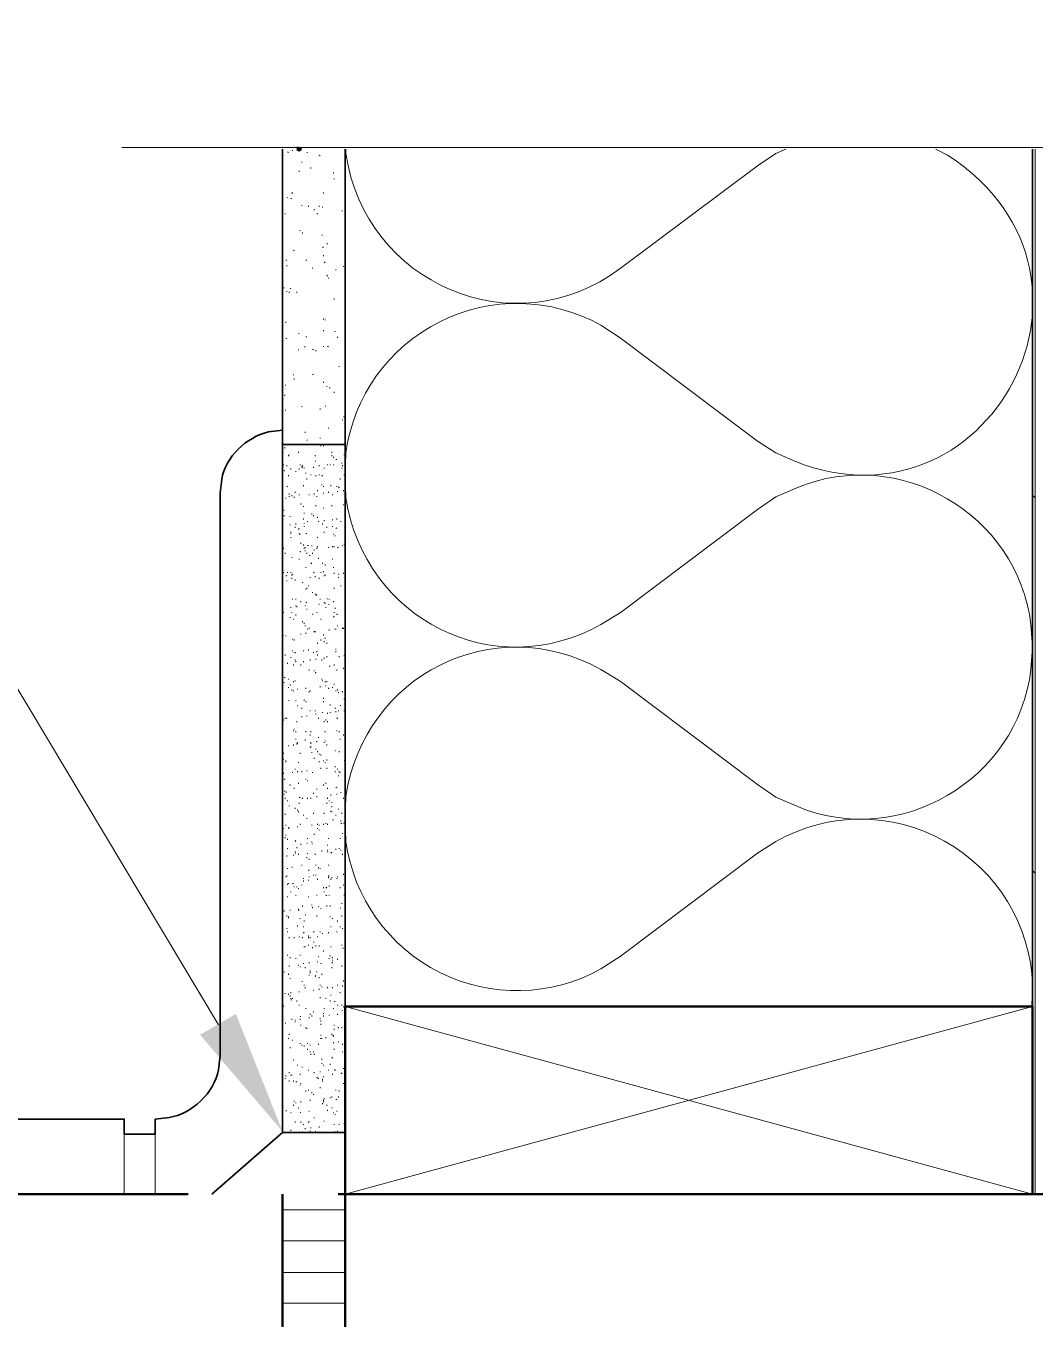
# Model space of a CAD drawing. Header units: inches. Extents: x 5 to 516, y -193 to 129.
# Drawn here: x 344.05 to 344.722, y -11.463 to -10.601 of the extents above; entities that cross this region are included whole.
import ezdxf

# ---------------------------------------------------------------- set-up
doc = ezdxf.new("R2010")
doc.units = ezdxf.units.IN
doc.header["$MEASUREMENT"] = 0
doc.linetypes.add('PDF_IMPORT', pattern=[1, 0.8, -0.2])
doc.layers.add('PDF6_Geometry', color=7, linetype='Continuous')
doc.layers.add('PDF6_Solid Fills', color=7, linetype='Continuous')

msp = doc.modelspace()

# ---------------------------------------------------------------- hatches: boundary and pattern name
at = {"layer": 'PDF6_Solid Fills', "transparency": 33554559}
h = msp.add_hatch(color=256, dxfattribs=at)
h.paths.add_polyline_path([(344.2301461, -10.6839161), (344.2312561, -10.6822488), (344.230145, -10.6822488)])
h.paths.add_polyline_path([(344.2312572, -10.6822495), (344.2301461, -10.6839161), (344.2318121, -10.6850266), (344.2334788, -10.6839155), (344.2334794, -10.6822495)])

# ---------------------------------------------------------------- linework, layer by layer
at = {"layer": 'PDF6_Geometry', "lineweight": 15}
for points in [[(344.1134785, -10.6822495), (344.8190341, -10.6822495), (344.8584785, -10.7489161), (344.9273674, -10.6011384), (344.9651452, -10.6822495), (345.7568118, -10.6822495)], [(344.2273679, -10.6844716), (344.2273679, -10.683916)], [(344.2629231, -10.6833594), (344.2629231, -10.6861372)], [(344.5562569, -10.6833594), (344.5495903, -10.6861372), (344.5373681, -10.6944705)], [(344.6640344, -10.6872483), (344.6562566, -10.6833594)], [(344.7223675, -11.379471), (344.7223675, -10.6833599)], [(344.2240347, -10.6850266), (344.2245902, -10.6855821)], [(344.2334793, -10.6922491), (344.2334793, -10.6916935)], [(344.2373675, -10.6855815), (344.2368119, -10.6855815)], [(344.2451461, -10.6872487), (344.2457016, -10.6878043)], [(344.2318121, -10.6978044), (344.2318121, -10.6983599)], [(344.2395896, -10.6961384), (344.2395896, -10.6955828)], [(344.2545907, -10.6994704), (344.2545907, -10.6989149)], [(344.4457009, -10.7628038), (344.5373675, -10.6944705)], [(344.2551457, -10.7028048), (344.2551457, -10.7033603)], [(344.2240347, -10.7155826), (344.2234791, -10.7155826)], [(344.2262568, -10.7161375), (344.2268124, -10.7161375)], [(344.2273679, -10.7122494), (344.2268123, -10.7128049)], [(344.2479232, -10.7122494), (344.2479232, -10.7128049)], [(344.2223675, -10.7261383), (344.2223675, -10.7266938)], [(344.2334793, -10.7211379), (344.2334793, -10.7205823)], [(344.2379236, -10.7211379), (344.2379236, -10.7216935)], [(344.2418117, -10.7239161), (344.2418117, -10.7233606)], [(344.2440339, -10.7261383), (344.2434783, -10.7266938)], [(344.2451461, -10.7211379), (344.2451461, -10.7216935)], [(344.2473682, -10.722249), (344.2473682, -10.7216934)], [(344.260146, -10.7244711), (344.2607016, -10.7244711)], [(344.2323682, -10.7372489), (344.2323682, -10.7378045)], [(344.2340343, -10.7394711), (344.2340343, -10.7389155)], [(344.2468121, -10.7405821), (344.2473677, -10.7405821)], [(344.2279229, -10.7505817), (344.2284784, -10.7511373)], [(344.2479232, -10.7483596), (344.2473676, -10.7489151)], [(344.2501453, -10.7461375), (344.2507009, -10.746693)], [(344.2234786, -10.7572492), (344.222923, -10.7572492)], [(344.2234786, -10.7605824), (344.2234786, -10.761138)], [(344.2368125, -10.7572492), (344.236257, -10.7572492)], [(344.2479232, -10.754471), (344.2479232, -10.7539155)], [(344.2490342, -10.7583603), (344.2484787, -10.7589159)], [(344.2612571, -10.7611374), (344.2612571, -10.761693)], [(344.2407018, -10.7622485), (344.2407018, -10.762804)], [(344.2507014, -10.7672488), (344.2501458, -10.7678044)], [(344.2512564, -10.769471), (344.2512564, -10.7689154)], [(344.2562567, -10.7633595), (344.2562567, -10.7639151)], [(344.2218126, -10.7755824), (344.221257, -10.7755824)], [(344.2234786, -10.7778045), (344.2234786, -10.7783601)], [(344.2251458, -10.7789156), (344.2251458, -10.77836)], [(344.2257007, -10.7761374), (344.2262563, -10.7761374)], [(344.230145, -10.7783595), (344.230145, -10.778915)], [(344.2551457, -10.7828038), (344.2551457, -10.7833593)], [(344.2479232, -10.7961377), (344.2479232, -10.7966932)], [(344.1779238, -11.2666927), (343.8990349, -10.8005816), (343.7362571, -10.8005816)], [(344.2229236, -10.7989159), (344.2229236, -10.7983603)], [(344.2479232, -10.8039151), (344.2479232, -10.8044707)], [(344.2490342, -10.7966926), (344.2490342, -10.7972482)], [(344.2557006, -10.8050262), (344.2557006, -10.8044706)], [(344.2623682, -10.7972487), (344.2623682, -10.7966932)], [(344.2229236, -10.8094716), (344.2234792, -10.8094716)], [(344.2318121, -10.8061373), (344.2312566, -10.8061373)], [(344.2362564, -10.8083594), (344.236812, -10.8083594)], [(344.2573678, -10.8083594), (344.2573678, -10.808915)], [(344.2312572, -10.816693), (344.2312572, -10.8172485)], [(344.2357014, -10.8150269), (344.2351459, -10.8150269)], [(344.2412568, -10.816693), (344.2407012, -10.816693)], [(344.2429239, -10.817804), (344.2429239, -10.8172485)], [(344.2479232, -10.8150269), (344.2479232, -10.8144714)], [(344.2507014, -10.8144708), (344.251257, -10.8150264)], [(344.2584789, -10.8278047), (344.2584789, -10.8283603)], [(344.2279229, -10.8333601), (344.2279229, -10.8339156)], [(344.2284789, -10.8366933), (344.2284789, -10.8361377)], [(344.2407018, -10.8333601), (344.2412574, -10.8333601)], [(344.2479232, -10.8383593), (344.2479232, -10.8389149)], [(344.2218126, -10.847249), (344.2223681, -10.847249)], [(344.2229236, -10.8405826), (344.2223681, -10.8405826)], [(344.2501453, -10.8416936), (344.2501453, -10.8411381)], [(344.2523674, -10.8422486), (344.2518119, -10.8422486)], [(344.2551457, -10.8450268), (344.2551457, -10.8455824)], [(344.2334793, -10.8544715), (344.2334793, -10.855027)], [(344.245701, -10.8561375), (344.245701, -10.856693)], [(344.2495903, -10.8544715), (344.2490348, -10.8544715)], [(344.2229236, -10.8572486), (344.2223681, -10.8572486)], [(344.260701, -10.86336), (344.260701, -10.8639155)], [(344.2612571, -10.8616928), (344.2618126, -10.8616928)], [(344.2357014, -10.8716935), (344.2357014, -10.8722491)], [(344.2512564, -10.8694714), (344.2512564, -10.8689159)], [(344.2223675, -10.8822492), (344.221812, -10.8822492)], [(344.2334793, -10.8805821), (344.2334793, -10.8800265)], [(344.2373675, -10.8772489), (344.2368119, -10.8772489)], [(344.245701, -10.8755817), (344.245701, -10.8761373)], [(344.2462571, -10.8811382), (344.2462571, -10.8805826)], [(344.2479232, -10.8805821), (344.2479232, -10.8811376)], [(344.2518125, -10.8805821), (344.2518125, -10.8800265)], [(344.2245897, -10.8878046), (344.2245897, -10.887249)], [(344.2251458, -10.8872485), (344.2251458, -10.8866929)], [(344.2312572, -10.8855824), (344.2312572, -10.8850269)], [(344.2423678, -10.8878046), (344.2423678, -10.887249)], [(344.2429239, -10.8911378), (344.2423684, -10.8911378)], [(344.2534785, -10.8855824), (344.2534785, -10.8850269)], [(344.2534785, -10.8878046), (344.2534785, -10.887249)], [(344.2545907, -10.8889156), (344.2545907, -10.8883601)], [(344.2562567, -10.8900267), (344.2568123, -10.8900267)], [(344.2618121, -10.8872485), (344.2618121, -10.8866929)], [(344.2212565, -10.8933599), (344.2212565, -10.8939155)], [(344.2218126, -10.8978042), (344.2218126, -10.8972486)], [(344.2234786, -10.894471), (344.2234786, -10.8939154)], [(344.2262568, -10.8966931), (344.2262568, -10.8961375)], [(344.22959, -10.8983603), (344.22959, -10.8978047)], [(344.2318121, -10.8966931), (344.2318121, -10.8961375)], [(344.2323682, -10.8939149), (344.2323682, -10.8933593)], [(344.2340349, -10.8955826), (344.2334793, -10.8950271), (344.2334793, -10.8944715)], [(344.2340343, -10.894471), (344.2340343, -10.8939154)], [(344.2351453, -10.8961381), (344.2351453, -10.8955826)], [(344.2362564, -10.8994713), (344.2362564, -10.8989158)], [(344.2395896, -10.9005824), (344.2395896, -10.9000268)], [(344.2412568, -10.895582), (344.2412568, -10.8950265)], [(344.2451461, -10.894471), (344.2451461, -10.8939154)], [(344.2451461, -10.9000263), (344.2451461, -10.9005818)], [(344.2484793, -10.8961381), (344.2484793, -10.8955826)], [(344.2507014, -10.8939149), (344.2507014, -10.8933593)], [(344.2523674, -10.8939149), (344.2523674, -10.8933593)], [(344.2545907, -10.8939149), (344.2545907, -10.8933593)], [(344.260146, -10.8928049), (344.260146, -10.8922494)], [(344.260146, -10.895582), (344.260146, -10.8961376)], [(344.260701, -10.894471), (344.260701, -10.8939154)], [(344.2618121, -10.9005824), (344.2618121, -10.9000268)], [(344.2240347, -10.9078038), (344.2234791, -10.9083593)], [(344.2245897, -10.9011374), (344.2245897, -10.9005818)], [(344.2345904, -10.9078038), (344.2345904, -10.9072482)], [(344.2368125, -10.9033595), (344.2368125, -10.9028039)], [(344.2429239, -10.9011374), (344.2429239, -10.9005818)], [(344.2468121, -10.9005824), (344.2473677, -10.9011379)], [(344.2468121, -10.9072488), (344.2468121, -10.9066932)], [(344.2479232, -10.9083598), (344.2479232, -10.9078043)], [(344.2529235, -10.9078038), (344.2529235, -10.9072482)], [(344.2568128, -10.9083598), (344.2568128, -10.9078043)], [(344.2584789, -10.9083598), (344.2579233, -10.9089154)], [(344.259035, -10.9033595), (344.259035, -10.9028039)], [(344.2207015, -10.9094709), (344.2207015, -10.9100265)], [(344.2229236, -10.9161373), (344.2229236, -10.9155818)], [(344.2251458, -10.9133602), (344.2251458, -10.9128047)], [(344.2251458, -10.9150262), (344.2251458, -10.9144707)], [(344.2268129, -10.9144713), (344.2268129, -10.9139157)], [(344.2284789, -10.9155823), (344.2284789, -10.9150268)], [(344.229035, -10.9122491), (344.229035, -10.9116936)], [(344.2318121, -10.9139152), (344.2318121, -10.9133596)], [(344.2384785, -10.9139152), (344.2384785, -10.9133596)], [(344.2418117, -10.9133602), (344.2418117, -10.9128047)], [(344.2434789, -10.9150262), (344.2434789, -10.9144707)], [(344.2440339, -10.910582), (344.2440339, -10.9111375)], [(344.2479232, -10.9128041), (344.2479232, -10.9122486)], [(344.2512564, -10.9122491), (344.2512564, -10.9116936)], [(344.2573678, -10.911693), (344.2573678, -10.9111375)], [(344.2612571, -10.9111381), (344.2612571, -10.9105825)], [(344.5634788, -10.9089158), (344.5495899, -10.9150269), (344.5373677, -10.9233603)], [(344.7223675, -10.9155823), (344.7207008, -10.9139157)], [(344.2207015, -10.9211377), (344.2207015, -10.9205821)], [(344.2218126, -10.9239159), (344.221257, -10.9239159)], [(344.2329232, -10.9200266), (344.2329232, -10.9194711)], [(344.2345904, -10.9216926), (344.2345904, -10.9211371)], [(344.2351453, -10.926138), (344.2351453, -10.9255825)], [(344.2429239, -10.9211377), (344.2429239, -10.9205821)], [(344.2479232, -10.9228048), (344.2479232, -10.9222493)], [(344.2534785, -10.9211377), (344.2534785, -10.9205821)], [(344.2612571, -10.9205827), (344.2612571, -10.9200271)], [(344.4329233, -11.0000261), (344.445701, -10.9922483), (344.5373677, -10.9233594)], [(344.2207015, -10.9289151), (344.2207015, -10.9283596)], [(344.2218126, -10.9272491), (344.2218126, -10.9278047)], [(344.2257007, -10.9283602), (344.2257007, -10.9278046)], [(344.2257007, -10.9339155), (344.2257007, -10.9333599)], [(344.22959, -10.9333594), (344.22959, -10.9328038)], [(344.2345904, -10.9300262), (344.2345904, -10.9294706)], [(344.2351453, -10.9328044), (344.2351453, -10.9322489)], [(344.2351453, -10.9350266), (344.2351453, -10.934471)], [(344.2373675, -10.9316934), (344.2373675, -10.9311378)], [(344.2401457, -10.926693), (344.2401457, -10.9261374)], [(344.2412568, -10.9278041), (344.2412568, -10.9272485)], [(344.2440339, -10.9289151), (344.2440339, -10.9283596)], [(344.24459, -10.9316934), (344.24459, -10.9311378)], [(344.2473682, -10.9333594), (344.2473682, -10.9328038)], [(344.2484793, -10.9311373), (344.2484793, -10.9305817)], [(344.2540346, -10.9305823), (344.2540346, -10.9300267)], [(344.2540346, -10.9350266), (344.2540346, -10.934471)], [(344.2568128, -10.9300262), (344.2568128, -10.9294706)], [(344.2595899, -10.9316934), (344.2595899, -10.9311378)], [(344.2262568, -10.9389159), (344.2262568, -10.9383603)], [(344.2262568, -10.9394708), (344.2262568, -10.9389153)], [(344.2262568, -10.9422491), (344.2262568, -10.9416935)], [(344.229035, -10.9350266), (344.229035, -10.9355821)], [(344.2318121, -10.9361376), (344.2312566, -10.9366932)], [(344.2318121, -10.9394708), (344.2323677, -10.9400264)], [(344.2368125, -10.9394708), (344.236257, -10.9394708)], [(344.2440339, -10.9422491), (344.2440339, -10.9416935)], [(344.2484793, -10.9389159), (344.2484793, -10.9383603)], [(344.2501453, -10.9350266), (344.2501453, -10.9355821)], [(344.2545907, -10.9400269), (344.2545907, -10.9394714)], [(344.2557006, -10.941138), (344.2557006, -10.9405824)], [(344.2568128, -10.9355815), (344.2562573, -10.9361371)], [(344.2212565, -10.9494704), (344.2212565, -10.9489149)], [(344.2323682, -10.9516937), (344.2323682, -10.9511381)], [(344.2329232, -10.9461383), (344.2329232, -10.9455828)], [(344.2345904, -10.9472483), (344.2345904, -10.9466927)], [(344.2351453, -10.9489154), (344.2351453, -10.949471)], [(344.2357014, -10.9489154), (344.2357014, -10.9483599)], [(344.2357014, -10.9511376), (344.2357014, -10.950582)], [(344.2379236, -10.9472483), (344.237368, -10.9472483)], [(344.2401457, -10.9478044), (344.2401457, -10.9472488)], [(344.2418117, -10.9505826), (344.2418117, -10.9500271)], [(344.2434789, -10.9494704), (344.2434789, -10.9489149)], [(344.2440339, -10.9483605), (344.2440339, -10.9478049)], [(344.2512564, -10.9489154), (344.2512564, -10.9483599)], [(344.2540346, -10.9483605), (344.2540346, -10.9478049)], [(344.2551457, -10.9483605), (344.2551457, -10.9478049)], [(344.2579228, -10.9483605), (344.2573672, -10.948916)], [(344.260701, -10.9478044), (344.260701, -10.9472488)], [(344.2618121, -10.9466933), (344.2618121, -10.9461378)], [(344.2223675, -10.9528047), (344.2223675, -10.9522492)], [(344.2268129, -10.9555818), (344.2268129, -10.9550263)], [(344.2318121, -10.9566929), (344.2318121, -10.9561374)], [(344.2368125, -10.9522486), (344.2368125, -10.9528042)], [(344.2384785, -10.9539158), (344.2390341, -10.9539158)], [(344.2395896, -10.958915), (344.2401452, -10.9594706)], [(344.2407018, -10.9528047), (344.2407018, -10.9522492)], [(344.24459, -10.9561379), (344.24459, -10.9555824)], [(344.2473682, -10.9594711), (344.2473682, -10.9589156)], [(344.2490342, -10.9605822), (344.2490342, -10.9600267)], [(344.2540346, -10.9566929), (344.2540346, -10.9561374)], [(344.2212565, -10.9655826), (344.2212565, -10.965027)], [(344.2234786, -10.9672486), (344.222923, -10.9678042)], [(344.2240347, -10.9655826), (344.2240347, -10.965027)], [(344.2262568, -10.9655826), (344.2262568, -10.965027)], [(344.2268129, -10.9672486), (344.2268129, -10.966693)], [(344.2268129, -10.9694707), (344.2268129, -10.9689152)], [(344.2273679, -10.9666936), (344.2273679, -10.9661381)], [(344.2362564, -10.9622494), (344.2362564, -10.9616938)], [(344.2390346, -10.9689158), (344.2390346, -10.9683602)], [(344.2412568, -10.9650265), (344.2418123, -10.965582)], [(344.2423678, -10.9683597), (344.2423678, -10.9678041)], [(344.2451461, -10.9694707), (344.2451461, -10.9689152)], [(344.2462571, -10.9655826), (344.2462571, -10.965027)], [(344.2479232, -10.9644715), (344.2479232, -10.9650271)], [(344.2484793, -10.9678047), (344.2484793, -10.9672491)], [(344.2490342, -10.9672486), (344.2490342, -10.966693)], [(344.2545907, -10.9622494), (344.2545907, -10.9616938)], [(344.2551457, -10.9661375), (344.2551457, -10.965582)], [(344.2579228, -10.9666936), (344.2579228, -10.9661381)], [(344.2579228, -10.9683597), (344.2579228, -10.9689152)], [(344.2612571, -10.9661375), (344.2612571, -10.965582)], [(344.2234786, -10.9711379), (344.2234786, -10.9705823)], [(344.229035, -10.9705818), (344.229035, -10.9700262)], [(344.2340343, -10.972249), (344.2340343, -10.9716934)], [(344.2362564, -10.9761383), (344.2362564, -10.9766938)], [(344.2368125, -10.9761383), (344.2368125, -10.9755827)], [(344.2379236, -10.9744711), (344.2379236, -10.9739155)], [(344.2551457, -10.9761383), (344.2551457, -10.9755827)], [(344.2595899, -10.9744711), (344.2595899, -10.9739155)], [(344.2623682, -10.9728039), (344.2623682, -10.9722484)], [(344.2207015, -10.9861379), (344.2207015, -10.9855823)], [(344.2273679, -10.9833596), (344.2273679, -10.9828041)], [(344.22959, -10.9833596), (344.22959, -10.9828041)], [(344.2329232, -10.9850268), (344.2329232, -10.9844712)], [(344.2368125, -10.9850268), (344.236257, -10.9855823)], [(344.2407018, -10.9789154), (344.2407018, -10.9783598)], [(344.2423678, -10.9800264), (344.2423678, -10.9794709)], [(344.2434789, -10.9800264), (344.2429233, -10.980582)], [(344.2451461, -10.9866928), (344.2451461, -10.9861373)], [(344.245701, -10.9833596), (344.245701, -10.9828041)], [(344.2484793, -10.9855818), (344.2484793, -10.9850262)], [(344.2490342, -10.9861379), (344.2490342, -10.9855823)], [(344.2501453, -10.9828047), (344.2507009, -10.9828047)], [(344.2518125, -10.9833596), (344.2518125, -10.9828041)], [(344.2212565, -10.9922493), (344.2212565, -10.9916937)], [(344.2262568, -10.988915), (344.2262568, -10.9883594)], [(344.2268129, -10.9922493), (344.2268129, -10.9916937)], [(344.22959, -10.987805), (344.22959, -10.9872495)], [(344.22959, -10.9933603), (344.22959, -10.9939159)], [(344.230145, -10.98836), (344.230145, -10.9878044)], [(344.2357014, -10.987805), (344.2357014, -10.9872495)], [(344.2368125, -10.9900271), (344.2368125, -10.9894716)], [(344.2407018, -10.9933603), (344.2407018, -10.9928048)], [(344.2434789, -10.9922493), (344.2434789, -10.9916937)], [(344.2495903, -10.988915), (344.2495903, -10.9883594)], [(344.2518125, -10.9866928), (344.2512569, -10.9866928)], [(344.2551457, -10.9944714), (344.2545901, -10.995027)], [(344.2551457, -10.9922493), (344.2551457, -10.9916937)], [(344.2557006, -10.989471), (344.2557006, -10.9889155)], [(344.2573684, -10.9933603), (344.2568128, -10.9933603), (344.2568128, -10.9928048)], [(344.2257007, -10.9955825), (344.2257007, -10.9950269)], [(344.2279229, -10.9966935), (344.2279229, -10.996138)], [(344.2340343, -10.9983596), (344.2340343, -10.997804)], [(344.2351453, -10.9994706), (344.2351453, -10.9989151)], [(344.2357014, -11.0011378), (344.2357014, -11.0005822)], [(344.2373675, -11.0033599), (344.2373675, -11.0028044)], [(344.2384785, -11.0028038), (344.2384785, -11.0022483)], [(344.2462571, -10.9966935), (344.2462571, -10.996138)], [(344.2518125, -11.003916), (344.2518125, -11.0033605)], [(344.2557006, -11.0033599), (344.2557006, -11.0028044)], [(344.2562567, -11.0033599), (344.2562567, -11.0028044)], [(344.2573678, -11.0011378), (344.2573678, -11.0005822)], [(344.260701, -11.0028038), (344.260701, -11.0022483)], [(344.2612571, -11.0028038), (344.2612571, -11.0022483)], [(344.7195899, -11.0300269), (344.720701, -11.0150269), (344.7195899, -11.0000269)], [(344.2212565, -11.0072492), (344.2207009, -11.0072492)], [(344.2229236, -11.0078042), (344.2229236, -11.0072486)], [(344.2273679, -11.0100263), (344.2273679, -11.0094708)], [(344.2284789, -11.0105824), (344.2284789, -11.0100269)], [(344.2329232, -11.0066931), (344.2329232, -11.0061376)], [(344.2362564, -11.0061382), (344.2362564, -11.0055826)], [(344.2418117, -11.005026), (344.2418117, -11.0044704)], [(344.2423678, -11.005026), (344.2423678, -11.0044704)], [(344.2462571, -11.0105824), (344.2462571, -11.0100269)], [(344.2479232, -11.0066931), (344.2479232, -11.0072487)], [(344.2484793, -11.0116935), (344.2484793, -11.0111379)], [(344.2490342, -11.0094714), (344.2490342, -11.0089158)], [(344.2223675, -11.020582), (344.2223675, -11.0200265)], [(344.2273679, -11.0178049), (344.2273679, -11.0172494)], [(344.2284789, -11.0189149), (344.2284789, -11.0183593)], [(344.229035, -11.0189149), (344.2295906, -11.0189149)], [(344.2345904, -11.0178049), (344.2345904, -11.0172494)], [(344.2379236, -11.0172488), (344.2379236, -11.0166933)], [(344.2412568, -11.0189149), (344.2412568, -11.0183593)], [(344.2434789, -11.0178049), (344.2434789, -11.0183605)], [(344.2440339, -11.0128046), (344.2440339, -11.012249)], [(344.2440339, -11.020582), (344.2440339, -11.0200265)], [(344.2501453, -11.0128046), (344.2501453, -11.012249)], [(344.2562567, -11.0166927), (344.2562567, -11.0161372)], [(344.2562567, -11.0183599), (344.2562567, -11.0178043)], [(344.2618121, -11.0211381), (344.2618121, -11.0205826)], [(344.2240347, -11.0261374), (344.2240347, -11.0255818)], [(344.2262568, -11.0216931), (344.2262568, -11.0222486)], [(344.2279229, -11.0266935), (344.2279229, -11.027249)], [(344.229035, -11.0239152), (344.229035, -11.0233597)], [(344.22959, -11.0250263), (344.22959, -11.0244707)], [(344.2329232, -11.0272484), (344.2329232, -11.0266929)], [(344.2345904, -11.0250263), (344.2345904, -11.0244707)], [(344.2390346, -11.0239152), (344.2390346, -11.0233597)], [(344.2429239, -11.0233603), (344.2429239, -11.0228047)], [(344.2468121, -11.0239152), (344.2468121, -11.0233597)], [(344.2484793, -11.0228042), (344.2484793, -11.0222486)], [(344.2501453, -11.0211381), (344.2501453, -11.0216937)], [(344.2523674, -11.0278045), (344.2518119, -11.0278045)], [(344.2551457, -11.0272484), (344.2551457, -11.0266929)], [(344.2584789, -11.0216931), (344.2584789, -11.0211375)], [(344.2612571, -11.0294717), (344.2612571, -11.0289161)], [(344.2223675, -11.035027), (344.221812, -11.0355826)], [(344.2245897, -11.036693), (344.2245897, -11.0361375)], [(344.2279229, -11.0383602), (344.2279229, -11.0378047)], [(344.229035, -11.0378041), (344.229035, -11.0372486)], [(344.2384785, -11.0305816), (344.2384785, -11.0300261)], [(344.2418117, -11.0311377), (344.2418117, -11.0305822)], [(344.2423678, -11.0322488), (344.2429234, -11.0322488)], [(344.2429239, -11.0322488), (344.2429239, -11.0316932)], [(344.2468121, -11.036693), (344.2468121, -11.0361375)], [(344.2473682, -11.0378041), (344.2473682, -11.0372486)], [(344.2490342, -11.0383602), (344.2490342, -11.0378047)], [(344.2501453, -11.0383602), (344.2501453, -11.0378047)], [(344.2568128, -11.0305816), (344.2568128, -11.0300261)], [(344.4329233, -11.0300269), (344.445701, -11.0378047), (344.5373677, -11.1066936), (344.5495899, -11.1150269), (344.5634788, -11.121138)], [(344.2218126, -11.0389152), (344.2218126, -11.0383596)], [(344.2245897, -11.0422484), (344.2245897, -11.0416928)], [(344.2257007, -11.0400262), (344.2257007, -11.0405818)], [(344.2268129, -11.0439155), (344.2268129, -11.04336)], [(344.2279229, -11.0444705), (344.2279229, -11.0439149)], [(344.2307011, -11.0433606), (344.2307011, -11.042805)], [(344.2362564, -11.0428045), (344.2362564, -11.0422489)], [(344.2384785, -11.0450266), (344.2384785, -11.044471)], [(344.2390346, -11.0444705), (344.2390346, -11.0439149)], [(344.245701, -11.0416934), (344.245701, -11.0411378)], [(344.2495903, -11.0411373), (344.2495903, -11.0405818)], [(344.2512564, -11.0428045), (344.2512564, -11.0422489)], [(344.2540346, -11.0416934), (344.2540346, -11.042249)], [(344.2551457, -11.0400262), (344.2551457, -11.0394707)], [(344.2562567, -11.0444705), (344.2562567, -11.0439149)], [(344.2573678, -11.0439155), (344.2573678, -11.04336)], [(344.2579228, -11.0455827), (344.2579228, -11.0450271)], [(344.260701, -11.0450266), (344.260701, -11.044471)], [(344.2207015, -11.0489159), (344.2207015, -11.0483603)], [(344.2251458, -11.0505819), (344.2245902, -11.0505819)], [(344.22959, -11.051138), (344.22959, -11.0505825)], [(344.2307011, -11.0544712), (344.2307011, -11.0539157)], [(344.2351453, -11.0505819), (344.2351453, -11.0500264)], [(344.2362564, -11.051693), (344.2362564, -11.0511374)], [(344.2479232, -11.0489159), (344.2479232, -11.0494715)], [(344.2479232, -11.051693), (344.2479232, -11.0511374)], [(344.2523674, -11.0539151), (344.2523674, -11.0533596)], [(344.2595899, -11.0539151), (344.2590344, -11.0539151)], [(344.2618121, -11.050027), (344.2618121, -11.0494714)], [(344.2212565, -11.0639159), (344.2212565, -11.0633603)], [(344.2223675, -11.0628048), (344.2223675, -11.0622492)], [(344.2234786, -11.0628048), (344.2234786, -11.0622492)], [(344.2334793, -11.0561373), (344.2334793, -11.0555817)], [(344.2334793, -11.0616937), (344.2334793, -11.0611382)], [(344.2368125, -11.0611376), (344.2368125, -11.0605821)], [(344.2390346, -11.0578044), (344.2390346, -11.0572489)], [(344.2423678, -11.0578044), (344.2423678, -11.0572489)], [(344.2429239, -11.0600266), (344.2429239, -11.059471)], [(344.24459, -11.0628048), (344.24459, -11.0622492)], [(344.2473682, -11.0583594), (344.2473682, -11.0589149)], [(344.2495903, -11.0639159), (344.2495903, -11.0633603)], [(344.2507014, -11.0594716), (344.2507014, -11.058916)], [(344.2523674, -11.0589155), (344.2523674, -11.0583599)], [(344.2557006, -11.0561373), (344.2557006, -11.0555817)], [(344.2562567, -11.0583594), (344.2562567, -11.0578038)], [(344.2573678, -11.0622487), (344.2568122, -11.0628042)], [(344.2579228, -11.0578044), (344.2579228, -11.0572489)], [(344.2618121, -11.0578044), (344.2618121, -11.0572489)], [(344.2207015, -11.0722483), (344.2207015, -11.0716927)], [(344.2279229, -11.0711383), (344.2279229, -11.0705828)], [(344.2284789, -11.0700261), (344.2284789, -11.0694706)], [(344.22959, -11.0716933), (344.22959, -11.0711378)], [(344.230145, -11.0650269), (344.230145, -11.0644714)], [(344.2362564, -11.0716933), (344.2362564, -11.0711378)], [(344.2395896, -11.0716933), (344.2395896, -11.0711378)], [(344.2484793, -11.0650269), (344.2484793, -11.0644714)], [(344.2490342, -11.0711383), (344.2490342, -11.0716939)], [(344.2507014, -11.0650269), (344.2507014, -11.0644714)], [(344.2568128, -11.0711383), (344.2568128, -11.0705828)], [(344.2245897, -11.0811379), (344.2245897, -11.0805824)], [(344.2279229, -11.0805818), (344.2279229, -11.0800263)], [(344.22959, -11.0761376), (344.22959, -11.0766931)], [(344.230145, -11.0800269), (344.230145, -11.0794713)], [(344.2301455, -11.0794714), (344.2307011, -11.0789158), (344.2307011, -11.0783603)], [(344.2357014, -11.0772486), (344.2357014, -11.0766931)], [(344.2390346, -11.0739154), (344.2390346, -11.0733599)], [(344.2395896, -11.0789158), (344.2395896, -11.0783603)], [(344.2395896, -11.0794708), (344.2395896, -11.0789152)], [(344.2434789, -11.0783597), (344.2434789, -11.0778042)], [(344.24459, -11.0755826), (344.24459, -11.0750271)], [(344.2484793, -11.0789158), (344.2484793, -11.0783603)], [(344.2490342, -11.0778047), (344.2490342, -11.0772492)], [(344.2501453, -11.0805818), (344.2501453, -11.0800263)], [(344.259035, -11.0766937), (344.259035, -11.0761381)], [(344.2612571, -11.0739154), (344.2612571, -11.0733599)], [(344.2207015, -11.0816929), (344.2207015, -11.0811374)], [(344.2212565, -11.0861372), (344.2212565, -11.0855816)], [(344.2212565, -11.0900265), (344.2212565, -11.0894709)], [(344.2323682, -11.0861372), (344.2323682, -11.0855816)], [(344.2390346, -11.0816929), (344.2390346, -11.0822485)], [(344.2395896, -11.0811379), (344.2395896, -11.0816935)], [(344.2401457, -11.0855822), (344.2401457, -11.0850266)], [(344.2418117, -11.0894715), (344.2418117, -11.0889159)], [(344.2429239, -11.0833601), (344.2429239, -11.0828045)], [(344.2440339, -11.0850272), (344.2440339, -11.0844717)], [(344.2451461, -11.0866933), (344.2451461, -11.0861377)], [(344.2462571, -11.0866933), (344.2462571, -11.0872488)], [(344.2557006, -11.083915), (344.2557006, -11.0844706)], [(344.2584789, -11.0850272), (344.2584789, -11.0844717)], [(344.2229236, -11.0911375), (344.2229236, -11.090582)], [(344.2229236, -11.0916936), (344.2229236, -11.0911381)], [(344.229035, -11.0966929), (344.229035, -11.0961373)], [(344.2307011, -11.09836), (344.2307011, -11.0978045)], [(344.2312572, -11.0922486), (344.2312572, -11.091693)], [(344.2334793, -11.09836), (344.2334793, -11.0978045)], [(344.2368125, -11.0978039), (344.2368125, -11.0972484)], [(344.2451461, -11.0916936), (344.2451461, -11.0911381)], [(344.2462571, -11.0961379), (344.2462571, -11.0955823)], [(344.2479232, -11.0911375), (344.2479232, -11.090582)], [(344.2490342, -11.0922486), (344.2490342, -11.091693)], [(344.2501453, -11.0905826), (344.2501453, -11.090027)], [(344.2501453, -11.0961379), (344.2501453, -11.0955823)], [(344.2557006, -11.0950268), (344.2557006, -11.0944713)], [(344.2557006, -11.09836), (344.2557006, -11.0978045)], [(344.2573678, -11.0966929), (344.2573678, -11.0961373)], [(344.2584789, -11.09836), (344.2584789, -11.0978045)], [(344.2623682, -11.0905826), (344.2618126, -11.0905826)], [(344.2212565, -11.0994711), (344.2212565, -11.0989155)], [(344.2218126, -11.1028043), (344.2223681, -11.1033598)], [(344.2257007, -11.1072486), (344.2257007, -11.106693)], [(344.2273679, -11.0989161), (344.2273679, -11.0983606)], [(344.2312572, -11.1061375), (344.2312572, -11.1055819)], [(344.2362564, -11.1033604), (344.2362564, -11.1028048)], [(344.2373675, -11.1044715), (344.2373675, -11.1039159)], [(344.2407018, -11.0989161), (344.2407018, -11.0983606)], [(344.2479232, -11.1072486), (344.2479232, -11.106693)], [(344.2495903, -11.1061375), (344.2495903, -11.1055819)], [(344.2579228, -11.1005822), (344.2579228, -11.1011377)], [(344.259035, -11.0989161), (344.259035, -11.0983606)], [(344.2223675, -11.1111378), (344.221812, -11.1111378)], [(344.2218126, -11.11336), (344.2218126, -11.1128044)], [(344.2229236, -11.1116928), (344.2234792, -11.1116928)], [(344.2284789, -11.1094707), (344.2284789, -11.1089151)], [(344.2318121, -11.1150271), (344.2323677, -11.1155827)], [(344.2412568, -11.112805), (344.2412568, -11.1122495)], [(344.2434789, -11.1100268), (344.2434789, -11.1094712)], [(344.2434789, -11.1150271), (344.2434789, -11.1144716)], [(344.2507014, -11.1094707), (344.2507014, -11.1089151)], [(344.2529235, -11.1139149), (344.2529235, -11.1133594)], [(344.2562567, -11.1083596), (344.2568123, -11.1089152)], [(344.2568128, -11.11336), (344.2568128, -11.1128044)], [(344.2595899, -11.1122489), (344.2595899, -11.1116934)], [(344.2223675, -11.1161371), (344.2223675, -11.1155815)], [(344.2240347, -11.1178042), (344.2240347, -11.1172487)], [(344.2251458, -11.1211374), (344.2251458, -11.1205819)], [(344.229035, -11.1228046), (344.229035, -11.122249)], [(344.2307011, -11.1239157), (344.2307011, -11.1233601)], [(344.2318121, -11.1194714), (344.2318121, -11.1189159)], [(344.2340343, -11.1161371), (344.2340343, -11.1155815)], [(344.2373675, -11.1161371), (344.2373675, -11.1155815)], [(344.2395896, -11.1161371), (344.2395896, -11.1155815)], [(344.2501453, -11.1194714), (344.2501453, -11.1189159)], [(344.2507014, -11.1161371), (344.2507014, -11.1155815)], [(344.2518125, -11.1178042), (344.2518125, -11.1172487)], [(344.2534785, -11.1189153), (344.2534785, -11.1183598)], [(344.2534785, -11.1211374), (344.2534785, -11.121693)], [(344.2579228, -11.1233596), (344.2579228, -11.122804)], [(344.2612571, -11.1161371), (344.2612571, -11.1155815)], [(344.2223675, -11.1266939), (344.2223675, -11.1261383)], [(344.2312572, -11.1250267), (344.2312572, -11.1244712)], [(344.2345904, -11.1272489), (344.2345904, -11.1266933)], [(344.2368125, -11.129471), (344.2368125, -11.1289154)], [(344.2412568, -11.1261378), (344.2412568, -11.1255822)], [(344.2484793, -11.1255817), (344.2484793, -11.1261373)], [(344.2495903, -11.1328042), (344.2495903, -11.1322486)], [(344.2523674, -11.1244706), (344.252923, -11.1244706)], [(344.2534785, -11.1250267), (344.2534785, -11.1244712)], [(344.2540346, -11.130026), (344.2545902, -11.130026)], [(344.2562567, -11.1272489), (344.2562567, -11.1266933)], [(344.2595899, -11.1311382), (344.2595899, -11.1305826)], [(344.2595899, -11.1322492), (344.2601455, -11.1328048)], [(344.260146, -11.1261378), (344.260146, -11.1255822)], [(344.2618121, -11.1322492), (344.2612565, -11.1322492)], [(344.2212565, -11.1361374), (344.2212565, -11.1355818)], [(344.2229236, -11.1339153), (344.2229236, -11.1333597)], [(344.2229236, -11.1405828), (344.2229236, -11.1400272)], [(344.2245897, -11.1350263), (344.2245897, -11.1355819)], [(344.2251458, -11.1361374), (344.2251458, -11.1355818)], [(344.2307011, -11.1350263), (344.2307011, -11.1344708)], [(344.2323682, -11.1333603), (344.2323682, -11.1328047)], [(344.2401457, -11.1339153), (344.2401457, -11.1333597)], [(344.2418117, -11.1400267), (344.2418117, -11.1394711)], [(344.2440339, -11.1333603), (344.2440339, -11.1328047)], [(344.2440339, -11.1361374), (344.2440339, -11.1355818)], [(344.2451461, -11.1339153), (344.2451461, -11.1333597)], [(344.2451461, -11.1372485), (344.2451461, -11.1366929)], [(344.2451461, -11.1366935), (344.2451461, -11.137249)], [(344.2479232, -11.1328042), (344.2479232, -11.1333598)], [(344.2507014, -11.1333603), (344.2507014, -11.1328047)], [(344.260701, -11.1394706), (344.260701, -11.138915)], [(344.2223675, -11.1422488), (344.2223675, -11.1416933)], [(344.2240347, -11.1433599), (344.2240347, -11.1428043)], [(344.2240347, -11.1489152), (344.2240347, -11.1494708)], [(344.22959, -11.1439149), (344.2290345, -11.1444704)], [(344.230145, -11.1489152), (344.230145, -11.1483597)], [(344.2329232, -11.1466931), (344.2329232, -11.1461375)], [(344.2373675, -11.145582), (344.2368119, -11.145582)], [(344.2373675, -11.1428049), (344.2373675, -11.1422494)], [(344.2401457, -11.1450271), (344.2401457, -11.1444715)], [(344.2407018, -11.1461381), (344.2401462, -11.1461381)], [(344.2507014, -11.1472492), (344.2507014, -11.1466936)], [(344.2512564, -11.1428049), (344.2512564, -11.1422494)], [(344.2562567, -11.1500263), (344.2562567, -11.1494707)], [(344.2584789, -11.1494713), (344.2584789, -11.1489158)], [(344.259035, -11.1428049), (344.259035, -11.1422494)], [(344.2623682, -11.1450271), (344.2623682, -11.1444715)], [(344.2234786, -11.1544717), (344.2234786, -11.1539161)], [(344.2279229, -11.1539156), (344.2279229, -11.15336)], [(344.22959, -11.1522484), (344.2290345, -11.1522484)], [(344.229035, -11.1516934), (344.229035, -11.1511379)], [(344.2312572, -11.1533595), (344.2312572, -11.1528039)], [(344.2368125, -11.1555816), (344.2368125, -11.1550261)], [(344.2373675, -11.1528045), (344.2373675, -11.152249)], [(344.2384785, -11.1566938), (344.2384785, -11.1561383)], [(344.2423678, -11.1533595), (344.2423678, -11.1528039)], [(344.2468121, -11.1511373), (344.2468121, -11.1505818)], [(344.2507014, -11.1505824), (344.2507014, -11.1500268)], [(344.2507014, -11.1516934), (344.2507014, -11.1511379)], [(344.2529235, -11.1516934), (344.2534791, -11.152249)], [(344.2595899, -11.1505824), (344.2595899, -11.1500268)], [(344.260701, -11.1533595), (344.260701, -11.1528039)], [(344.2207015, -11.160582), (344.2207015, -11.1600264)], [(344.2240347, -11.1628041), (344.2240347, -11.1622486)], [(344.2268129, -11.161693), (344.2273685, -11.161693)], [(344.2334793, -11.160582), (344.2334793, -11.1600264)], [(344.2379236, -11.1633602), (344.2384791, -11.1639158)], [(344.2412568, -11.1672484), (344.2412568, -11.1666928)], [(344.2429239, -11.160582), (344.2429239, -11.1600264)], [(344.2429239, -11.1672484), (344.2429239, -11.1666928)], [(344.24459, -11.1622491), (344.24459, -11.1616936)], [(344.245701, -11.1628041), (344.245701, -11.1622486)], [(344.2512564, -11.160582), (344.2512564, -11.1600264)], [(344.2612571, -11.1666934), (344.2612571, -11.1661378)], [(344.7223675, -11.1655823), (344.7207008, -11.1639157)], [(344.2229236, -11.1683606), (344.2229236, -11.167805)], [(344.2234786, -11.1678045), (344.2234786, -11.1672489)], [(344.2240347, -11.1733598), (344.2240347, -11.1728042)], [(344.2245897, -11.1728048), (344.2245897, -11.1722493)], [(344.2279229, -11.1722487), (344.2273673, -11.1728043)], [(344.2284789, -11.1744709), (344.2284789, -11.1750264)], [(344.230145, -11.175027), (344.230145, -11.1744714)], [(344.2312572, -11.176138), (344.2312572, -11.1755825)], [(344.2334793, -11.1739159), (344.2334793, -11.1733603)], [(344.2345904, -11.1694705), (344.2345904, -11.1689149)], [(344.2345904, -11.1711377), (344.2345904, -11.1705821)], [(344.2379236, -11.1705827), (344.2379236, -11.1700271)], [(344.2384785, -11.1683606), (344.2384785, -11.167805)], [(344.2440339, -11.1700266), (344.2440339, -11.169471)], [(344.2479232, -11.175027), (344.2479232, -11.1755825)], [(344.2501453, -11.175027), (344.2495897, -11.1755825)], [(344.2512564, -11.1672484), (344.2518119, -11.1678039)], [(344.2512564, -11.1689155), (344.2512564, -11.16836)], [(344.2518125, -11.1744709), (344.2518125, -11.1739153)], [(344.2529235, -11.1700266), (344.2529235, -11.169471)], [(344.2534785, -11.1689155), (344.2534785, -11.16836)], [(344.2568128, -11.1694705), (344.2568128, -11.1689149)], [(344.2573678, -11.1683606), (344.2573678, -11.167805)], [(344.259035, -11.1755819), (344.259035, -11.1750264)], [(344.2612571, -11.1739159), (344.2612571, -11.1733603)], [(344.2240347, -11.1816934), (344.2240347, -11.1811378)], [(344.2262568, -11.1783602), (344.2262568, -11.1778046)], [(344.22959, -11.1805823), (344.22959, -11.1800267)], [(344.2379236, -11.1816934), (344.2379236, -11.1811378)], [(344.2434789, -11.1805823), (344.2434789, -11.1800267)], [(344.2484793, -11.1783602), (344.2484793, -11.1778046)], [(344.2501453, -11.1805823), (344.2495897, -11.1805823)], [(344.2518125, -11.1805823), (344.2518125, -11.1800267)], [(344.2618121, -11.1805823), (344.2618121, -11.1800267)], [(344.2218126, -11.191138), (344.2218126, -11.1905824)], [(344.2257007, -11.1905819), (344.2257007, -11.1900263)], [(344.2312572, -11.1900269), (344.2312572, -11.1894714)], [(344.2312572, -11.1905819), (344.2318127, -11.1905819)], [(344.2340343, -11.1878048), (344.2340343, -11.1872492)], [(344.2401457, -11.1872487), (344.2401457, -11.1866931)], [(344.2407018, -11.1889158), (344.2407018, -11.1883603)], [(344.2462571, -11.1894708), (344.2462571, -11.1889153)], [(344.2501453, -11.1878048), (344.2501453, -11.1872492)], [(344.2523674, -11.1878048), (344.2523674, -11.1872492)], [(344.259035, -11.1889158), (344.2595905, -11.1889158)], [(344.260146, -11.1861376), (344.260146, -11.1855821)], [(344.2234786, -11.1944712), (344.2234786, -11.1939156)], [(344.2245897, -11.1950261), (344.2245897, -11.1944706)], [(344.2245897, -11.1955822), (344.2245897, -11.1950267)], [(344.2307011, -11.2011376), (344.2307011, -11.200582)], [(344.2323682, -11.1961383), (344.2323682, -11.1955828)], [(344.2345904, -11.2016937), (344.2345904, -11.2011381)], [(344.2351453, -11.1978044), (344.2351453, -11.1972488)], [(344.2362564, -11.1933601), (344.2357009, -11.1933601)], [(344.2434789, -11.1944712), (344.2434789, -11.1939156)], [(344.2523674, -11.1950261), (344.2523674, -11.1944706)], [(344.2529235, -11.2016937), (344.2529235, -11.2011381)], [(344.2540346, -11.1961383), (344.2540346, -11.1955828)], [(344.2573678, -11.1978044), (344.2573678, -11.1972488)], [(344.259035, -11.2016937), (344.259035, -11.2011381)], [(344.260146, -11.1944712), (344.260146, -11.1939156)], [(344.2234786, -11.2028047), (344.2234786, -11.2022492)], [(344.2240347, -11.2050269), (344.2240347, -11.2044713)], [(344.2251458, -11.208915), (344.2251458, -11.2083595)], [(344.2284789, -11.208915), (344.2284789, -11.2083595)], [(344.2318121, -11.2083601), (344.2318121, -11.2078045)], [(344.2340343, -11.2083601), (344.2340343, -11.2089156)], [(344.2351453, -11.2050269), (344.2345898, -11.2055824)], [(344.2379236, -11.2083601), (344.2379236, -11.2089156)], [(344.2390346, -11.208915), (344.2390346, -11.2083595)], [(344.2418117, -11.2044708), (344.2412562, -11.2050263)], [(344.2440339, -11.2083601), (344.2440339, -11.2078045)], [(344.245701, -11.2050269), (344.245701, -11.2044713)], [(344.2473682, -11.2061379), (344.2473682, -11.2055824)], [(344.2512564, -11.2055818), (344.2512564, -11.2050263)], [(344.2568128, -11.2050269), (344.2568128, -11.2044713)], [(344.260701, -11.2028047), (344.260701, -11.2022492)], [(344.2351453, -11.2150265), (344.2351453, -11.2144709)], [(344.2357014, -11.2144715), (344.2357014, -11.215027)], [(344.2379236, -11.2139154), (344.2379236, -11.2133598)], [(344.2407018, -11.2155826), (344.2407018, -11.215027)], [(344.2418117, -11.2116933), (344.2412562, -11.2116933)], [(344.2429239, -11.2139154), (344.2429239, -11.214471)], [(344.2451461, -11.2144715), (344.2451461, -11.2139159)], [(344.2479232, -11.2172486), (344.2479232, -11.2178041)], [(344.2529235, -11.2150265), (344.2529235, -11.2144709)], [(344.260146, -11.2139154), (344.260146, -11.2133598)], [(344.2612571, -11.2155826), (344.2607015, -11.2155826)], [(344.2240347, -11.2205818), (344.2240347, -11.2200262)], [(344.2251458, -11.2278043), (344.2251458, -11.2272487)], [(344.2257007, -11.222249), (344.2257007, -11.2216934)], [(344.22959, -11.2228039), (344.22959, -11.2222484)], [(344.2312572, -11.2272482), (344.2312572, -11.2266926)], [(344.2323682, -11.2205818), (344.2323682, -11.2200262)], [(344.2345904, -11.2261383), (344.2345904, -11.2255827)], [(344.2384785, -11.2255822), (344.2384785, -11.2250266)], [(344.2440339, -11.2250261), (344.2440339, -11.2244705)], [(344.24459, -11.2216929), (344.24459, -11.2211373)], [(344.2462571, -11.2261383), (344.2462571, -11.2255827)], [(344.2518125, -11.2228039), (344.2518125, -11.2222484)], [(344.2523674, -11.2211379), (344.2523674, -11.2205823)], [(344.2534785, -11.2250261), (344.2540341, -11.2255816)], [(344.2540346, -11.222249), (344.2540346, -11.2216934)], [(344.2540346, -11.2239161), (344.2540346, -11.2233606)], [(344.2573678, -11.22336), (344.2573678, -11.2228045)], [(344.260146, -11.2278043), (344.260146, -11.2272487)], [(344.2218126, -11.2316936), (344.2218126, -11.231138)], [(344.2245897, -11.2333596), (344.2245897, -11.2328041)], [(344.2257007, -11.2361378), (344.2257007, -11.2355823)], [(344.2323682, -11.2283604), (344.2323682, -11.2278048)], [(344.2357014, -11.2289154), (344.2357014, -11.2283598)], [(344.2384785, -11.2339157), (344.2384785, -11.2333602)], [(344.2390346, -11.2305825), (344.2390346, -11.2311381)], [(344.2390346, -11.2316936), (344.2390346, -11.2322491)], [(344.2429239, -11.2339157), (344.2423684, -11.2344713)], [(344.2434789, -11.2316936), (344.2434789, -11.231138)], [(344.2451461, -11.2355817), (344.2451461, -11.2350262)], [(344.2468121, -11.2333596), (344.2468121, -11.2328041)], [(344.2534785, -11.2289154), (344.2534785, -11.2283598)], [(344.2318121, -11.2450264), (344.2318121, -11.2444708)], [(344.2340343, -11.237805), (344.2334787, -11.237805)], [(344.2351453, -11.2405821), (344.2351453, -11.2400266)], [(344.2357014, -11.2422493), (344.2357014, -11.2416937)], [(344.2412568, -11.2439153), (344.2412568, -11.2433597)], [(344.2451461, -11.2433603), (344.2451461, -11.2428048)], [(344.245701, -11.2405821), (344.245701, -11.2400266)], [(344.2468121, -11.2416932), (344.2468121, -11.2411376)], [(344.2507014, -11.2422493), (344.2507014, -11.2416937)], [(344.2540346, -11.2422493), (344.2540346, -11.2416937)], [(344.2573678, -11.2405821), (344.2573678, -11.2400266)], [(344.260701, -11.2411371), (344.260701, -11.2405815)], [(344.2612571, -11.2372489), (344.2612571, -11.2378045)], [(344.2223675, -11.2461374), (344.2223675, -11.2455819)], [(344.2245897, -11.2466935), (344.2245897, -11.246138)], [(344.2257007, -11.2478046), (344.2257007, -11.247249)], [(344.2262568, -11.2455825), (344.2262568, -11.2450269)], [(344.2262568, -11.2494706), (344.2262568, -11.2489151)], [(344.2268129, -11.2500267), (344.2262574, -11.2500267)], [(344.2273679, -11.2494706), (344.2273679, -11.2489151)], [(344.230145, -11.2511378), (344.230145, -11.2505822)], [(344.245701, -11.2489157), (344.245701, -11.2483601)], [(344.2495903, -11.2494706), (344.2495903, -11.2489151)], [(344.2523674, -11.2511378), (344.2523674, -11.2505822)], [(344.2529235, -11.2472485), (344.2529235, -11.2466929)], [(344.2557006, -11.2511378), (344.2551451, -11.2511378)], [(344.259035, -11.2450264), (344.259035, -11.2455819)], [(344.2212565, -11.253916), (344.2212565, -11.2544716)], [(344.2318121, -11.253916), (344.2318121, -11.2533605)], [(344.2323682, -11.2611374), (344.2329238, -11.2611374)], [(344.2362564, -11.2561382), (344.2362564, -11.2555826)], [(344.2384785, -11.2622485), (344.2384785, -11.2616929)], [(344.2390346, -11.2600263), (344.2390346, -11.2594708)], [(344.2401457, -11.2611374), (344.2401457, -11.2605818)], [(344.2412568, -11.2583603), (344.2412568, -11.2578047)], [(344.2479232, -11.2594714), (344.2479232, -11.2589158)], [(344.2479232, -11.2611374), (344.2479232, -11.2605818)], [(344.2484793, -11.2561382), (344.2484793, -11.2555826)], [(344.2518125, -11.2605824), (344.2518125, -11.2600269)], [(344.2545907, -11.2561382), (344.2545907, -11.2555826)], [(344.2573678, -11.2533599), (344.2573678, -11.2539155)], [(344.2573678, -11.2600263), (344.2573678, -11.2594708)], [(344.260701, -11.2572492), (344.2601454, -11.2572492)], [(344.260146, -11.253916), (344.260146, -11.2533605)], [(344.2612571, -11.255026), (344.2612571, -11.2544704)], [(344.7207015, -11.379471), (344.2623682, -11.254471)], [(344.7207015, -11.254471), (344.2623682, -11.379471)], [(344.2223675, -11.2655828), (344.2229231, -11.2655828)], [(344.2268129, -11.2633595), (344.2268129, -11.262804)], [(344.229035, -11.2639156), (344.229035, -11.2633601)], [(344.229035, -11.2644706), (344.229035, -11.2650261)], [(344.2323682, -11.2633595), (344.2323682, -11.262804)], [(344.2329232, -11.2672488), (344.2329232, -11.2666933)], [(344.2362564, -11.2689149), (344.2362564, -11.2683593)], [(344.2368125, -11.269471), (344.2368125, -11.2689154)], [(344.245701, -11.2628046), (344.245701, -11.262249)], [(344.2462571, -11.2639156), (344.2462571, -11.2644712)], [(344.2462571, -11.2666927), (344.2462571, -11.2661372)], [(344.2551457, -11.2672488), (344.2551457, -11.2666933)], [(344.2551457, -11.270027), (344.2551457, -11.2694715)], [(344.2579228, -11.2689149), (344.2579228, -11.2683593)], [(344.260146, -11.2689149), (344.260146, -11.2683593)], [(344.2245897, -11.2761373), (344.2245897, -11.2755818)], [(344.2251458, -11.2733602), (344.2251458, -11.2728047)], [(344.2273679, -11.2772484), (344.2273679, -11.2766929)], [(344.2323682, -11.2794717), (344.2323682, -11.2789161)], [(344.2373675, -11.2789156), (344.2373675, -11.2794711)], [(344.2462571, -11.2733602), (344.2462571, -11.2739158)], [(344.2462571, -11.2761373), (344.2462571, -11.2755818)], [(344.2468121, -11.2761373), (344.2468121, -11.2755818)], [(344.2495903, -11.2750263), (344.2495903, -11.2755818)], [(344.2534785, -11.2733602), (344.2534785, -11.2728047)], [(344.2545907, -11.2739152), (344.2540351, -11.2739152)], [(344.2545907, -11.2744713), (344.2545907, -11.2739158)], [(344.2545907, -11.2789156), (344.2545907, -11.27836)], [(344.2579228, -11.2783595), (344.2579228, -11.2778039)], [(344.2257007, -11.2822488), (344.2257007, -11.2816932)], [(344.2334793, -11.2805816), (344.2334793, -11.2800261)], [(344.2351453, -11.2811377), (344.2351453, -11.2805822)], [(344.2373675, -11.2833598), (344.2373675, -11.2828043)], [(344.2390346, -11.2805816), (344.2390346, -11.2800261)], [(344.2390346, -11.285027), (344.2390346, -11.2844714)], [(344.2395896, -11.286693), (344.2395896, -11.2861375)], [(344.2412568, -11.2844709), (344.2412568, -11.2850265)], [(344.2418117, -11.286693), (344.2418117, -11.2861375)], [(344.24459, -11.2800266), (344.24459, -11.2794711)], [(344.2551457, -11.2833598), (344.2551457, -11.2828043)], [(344.260701, -11.2800266), (344.260701, -11.2794711)], [(344.260701, -11.285027), (344.260701, -11.2844714)], [(344.2279229, -11.2905823), (344.2279229, -11.2900268)], [(344.2307011, -11.2939155), (344.2307011, -11.29336)], [(344.2334793, -11.2950266), (344.2340349, -11.2950266)], [(344.2468121, -11.2900262), (344.2468121, -11.2894707)], [(344.2468121, -11.2928045), (344.2468121, -11.2922489)], [(344.2479232, -11.2939155), (344.2479232, -11.29336)], [(344.2523674, -11.2933606), (344.2523674, -11.292805)], [(344.2540346, -11.2883602), (344.253479, -11.2889158)], [(344.2612571, -11.2961377), (344.2612571, -11.2955821)], [(344.2223675, -11.3028041), (344.2223675, -11.3022485)], [(344.2229236, -11.301138), (344.2229236, -11.3005825)], [(344.2251458, -11.2989159), (344.2251458, -11.2983603)], [(344.2251458, -11.3044712), (344.2251458, -11.3039157)], [(344.2262568, -11.3005819), (344.2262568, -11.3000264)], [(344.2268129, -11.3005819), (344.2268129, -11.3000264)], [(344.2279229, -11.3044712), (344.2279229, -11.3039157)], [(344.230145, -11.3044712), (344.2295894, -11.3050268)], [(344.2323682, -11.300027), (344.2323682, -11.2994714)], [(344.2379236, -11.2972487), (344.2379236, -11.2966932)], [(344.2418117, -11.2989159), (344.2418117, -11.2983603)], [(344.2434789, -11.301693), (344.2440345, -11.3022485)], [(344.24459, -11.3028041), (344.24459, -11.3022485)], [(344.245701, -11.2983598), (344.245701, -11.2978042)], [(344.2473682, -11.3033602), (344.2473682, -11.3028046)], [(344.2473682, -11.3044712), (344.2473682, -11.3039157)], [(344.2479232, -11.301138), (344.2479232, -11.3016936)], [(344.2512564, -11.2972487), (344.2512564, -11.2966932)], [(344.2540346, -11.300027), (344.2540346, -11.2994714)], [(344.2557006, -11.2966926), (344.2551451, -11.2966926)], [(344.2557006, -11.2972487), (344.2557006, -11.2966932)], [(344.260146, -11.2994714), (344.260146, -11.2989159), (344.2595905, -11.2989159)], [(344.2323682, -11.3072495), (344.2323682, -11.3066939)], [(344.2329232, -11.3061373), (344.2329232, -11.3055817)], [(344.2362564, -11.3111376), (344.2362564, -11.3105821)], [(344.2379236, -11.3105815), (344.2379236, -11.310026)], [(344.2401457, -11.3122487), (344.2401457, -11.3116931)], [(344.2412568, -11.3133597), (344.2412568, -11.3128042)], [(344.245701, -11.3083594), (344.245701, -11.3089149)], [(344.2562567, -11.3105815), (344.2562567, -11.310026)], [(344.2584789, -11.3111376), (344.2584789, -11.3105821)], [(344.2612571, -11.3061373), (344.2612571, -11.3055817)], [(344.2279229, -11.3205822), (344.2279229, -11.3200267)], [(344.2284789, -11.317804), (344.2284789, -11.3172485)], [(344.22959, -11.3189151), (344.22959, -11.3183595)], [(344.2312572, -11.3222483), (344.2312572, -11.3216927)], [(344.2329232, -11.3183601), (344.2329232, -11.3178046)], [(344.2390346, -11.317249), (344.2390346, -11.3166935)], [(344.2473682, -11.3194712), (344.2473682, -11.3189156)], [(344.2479232, -11.317249), (344.2479232, -11.3166935)], [(344.2479232, -11.317804), (344.2479232, -11.3183596)], [(344.2484793, -11.316138), (344.2484793, -11.3155824)], [(344.2501453, -11.3205822), (344.2501453, -11.3200267)], [(344.2523674, -11.3155819), (344.2523674, -11.3150263)], [(344.2534785, -11.3144708), (344.2534785, -11.3150264)], [(344.2534785, -11.3222483), (344.2534785, -11.3216927)], [(344.2568128, -11.316138), (344.2562573, -11.3166935)], [(344.2579228, -11.3150269), (344.2579228, -11.3144714)], [(344.2234786, -11.3239154), (344.222923, -11.3239154)], [(344.2262568, -11.3255826), (344.2262568, -11.325027)], [(344.2329232, -11.3250265), (344.2323677, -11.3250265)], [(344.2384785, -11.3244704), (344.2384785, -11.3239149)], [(344.2418117, -11.3289158), (344.2418117, -11.3283602)], [(344.2484793, -11.3311379), (344.2484793, -11.3305824)], [(344.2507014, -11.3233605), (344.2507014, -11.323916)], [(344.2545907, -11.3255826), (344.2545907, -11.325027)], [(344.2557006, -11.3266937), (344.2557006, -11.3261381)], [(344.2568128, -11.3244704), (344.2568128, -11.3239149)], [(344.1151457, -11.3394715), (344.1151457, -11.3794715)], [(344.135701, -11.3394715), (344.135701, -11.3794715)], [(344.2262568, -11.3372494), (344.2262568, -11.3366938)], [(344.229035, -11.3316929), (344.229035, -11.3311373)], [(344.2329232, -11.3316929), (344.2329232, -11.3311373)], [(344.2340343, -11.3383593), (344.2340343, -11.3378037)], [(344.2345904, -11.3333601), (344.2345904, -11.3328045)], [(344.2357014, -11.3361372), (344.2357014, -11.3355816)], [(344.2384785, -11.3311379), (344.237923, -11.3316935)], [(344.2390346, -11.3378043), (344.2390346, -11.3372488)], [(344.2395896, -11.3355822), (344.2395896, -11.3350266)], [(344.2423678, -11.3378043), (344.2429234, -11.3378043)], [(344.2451461, -11.3350272), (344.2451461, -11.3344717)], [(344.2551457, -11.3333601), (344.2551457, -11.3328045)], [(344.2557006, -11.3383593), (344.2557006, -11.3378037)], [(344.2573678, -11.3378043), (344.2573678, -11.3372488)], [(344.2584789, -11.3333601), (344.2584789, -11.3328045)], [(344.2618121, -11.332804), (344.2618121, -11.3322484)], [(344.2207015, -11.3900267), (344.2623682, -11.3900267)], [(344.2207015, -11.410582), (344.2623682, -11.410582)], [(344.2207015, -11.4316933), (344.2623682, -11.4316933)], [(344.2207015, -11.4522486), (344.2623682, -11.4522486)]]:
    msp.add_lwpolyline(points, dxfattribs=at)
at = {"layer": 'PDF6_Geometry', "lineweight": 35}
for points in [[(344.2623682, -10.6833594), (344.2623682, -11.3383594), (344.2207015, -11.3383594), (344.2207015, -10.6833594)], [(344.7623681, -10.6833594), (344.7623681, -11.3794705), (344.7207015, -11.3794705), (344.7207015, -10.6833594)], [(344.2207015, -10.8705815), (344.2207015, -11.3383593), (344.1734793, -11.3794704)], [(344.2207015, -10.8705825), (344.211257, -10.8716936)], [(344.1801459, -10.9033603), (344.1790348, -10.9122491), (344.1790348, -11.2872491)], [(344.1779232, -11.296693), (344.1790343, -11.2872485)], [(343.9062568, -11.3294715), (344.1151457, -11.3294715), (344.1151457, -11.3394715), (344.1357013, -11.3394715), (344.1357013, -11.3294715)], [(344.135701, -11.3294708), (344.1451454, -11.3283597)]]:
    msp.add_lwpolyline(points, dxfattribs=at)
for points in [[(344.230145, -10.6839155), (344.2334783, -10.6822488)], [(344.2312572, -10.6822495), (344.2301461, -10.6822495)], [(344.2207015, -10.880026), (344.2207015, -11.3383593), (344.2623682, -11.3383593), (344.2623682, -10.880026)]]:
    msp.add_lwpolyline(points, close=True, dxfattribs=at)
at = {"layer": 'PDF6_Geometry', "lineweight": 15}
for points in [[(344.2629233, -10.9155816), (344.2623677, -10.9005816), (344.2629233, -10.8855816, -0.52748404), (344.4329233, -10.8005816), (344.445701, -10.808915), (344.5373677, -10.8778038), (344.5495899, -10.8855816)], [(344.2629233, -11.1144714), (344.2623677, -11.1294714), (344.2629233, -11.1444714, 0.52748408), (344.4329233, -11.2294714), (344.445701, -11.221138), (344.5373676, -11.1522488), (344.5495898, -11.144471, -0.56102473), (344.7207009, -11.2400266), (344.7201454, -11.254471)]]:
    msp.add_lwpolyline(points, format="xyb", dxfattribs=at)
for points in [[(344.2540346, -10.9133596), (344.2540346, -10.9139152)], [(344.2545907, -10.9844712), (344.2545907, -10.9850268)], [(344.2584789, -11.0711378), (344.2584789, -11.0716933)], [(344.24459, -11.1878042), (344.24459, -11.1883598)], [(344.2379236, -11.2072484), (344.2379236, -11.207804)], [(344.2207015, -11.3378037), (344.2207015, -11.3383593)]]:
    msp.add_lwpolyline(points, close=True, dxfattribs=at)
at = {"layer": 'PDF6_Geometry', "lineweight": 50}
msp.add_lwpolyline([(344.2623682, -11.379471), (344.2623682, -11.254471), (344.7207015, -11.254471), (344.7207015, -11.379471)], close=True, dxfattribs=at)
at = {"layer": 'PDF6_Geometry', "linetype": 'PDF_IMPORT', "lineweight": 50, "ltscale": 0.314444}
msp.add_lwpolyline([(343.9062563, -11.379471), (345.387368, -11.379471)], dxfattribs=at)
at = {"layer": 'PDF6_Geometry', "lineweight": 50}
msp.add_lwpolyline([(344.2207015, -11.379471), (344.2207015, -11.7122488)], dxfattribs=at)
at = {"layer": 'PDF6_Geometry', "linetype": 'PDF_IMPORT', "lineweight": 50, "ltscale": 0.041667}
msp.add_lwpolyline([(344.2623682, -11.379471), (344.2623682, -11.7850269)], dxfattribs=at)
at = {"layer": 'PDF6_Geometry', "lineweight": 15}
for points in [[(344.2629231, -10.6861372), (344.275525, -10.7728316), (344.3750065, -10.8158316), (344.4457009, -10.7628038)], [(344.5495899, -10.8855816), (344.6855251, -10.9539612), (344.7904325, -10.7693224), (344.6640344, -10.6872483)], [(344.7195899, -11.0000269), (344.7106455, -10.926351), (344.6318214, -10.8804158), (344.5634788, -10.9089158)], [(344.2629233, -10.9155816), (344.2753029, -10.9962298), (344.361201, -11.0399612), (344.4329233, -11.0000261)], [(344.4329233, -11.0300269), (344.361201, -10.9900917), (344.2753029, -11.0338232), (344.2629233, -11.1144714)], [(344.5634788, -11.121138), (344.6318214, -11.1496473), (344.7106455, -11.1037028), (344.7195899, -11.0300269)]]:
    msp.add_open_spline(points, degree=3, dxfattribs=at)
at = {"layer": 'PDF6_Geometry', "lineweight": 35}
for points in [[(344.211257, -10.8716936), (344.196683, -10.8751843), (344.1824978, -10.8881936), (344.1801459, -10.9033603)], [(344.1451454, -11.3283597), (344.1601177, -11.3264245), (344.1752843, -11.31173), (344.1779232, -11.296693)]]:
    msp.add_open_spline(points, degree=3, dxfattribs=at)
at = {"layer": 'PDF6_Solid Fills', "lineweight": 50, "transparency": 33554559}
msp.add_solid([(344.1895905, -11.2594714), (344.2207016, -11.3378047), (344.1657016, -11.2733602)], dxfattribs=at)

doc.saveas('drawing.dxf')
